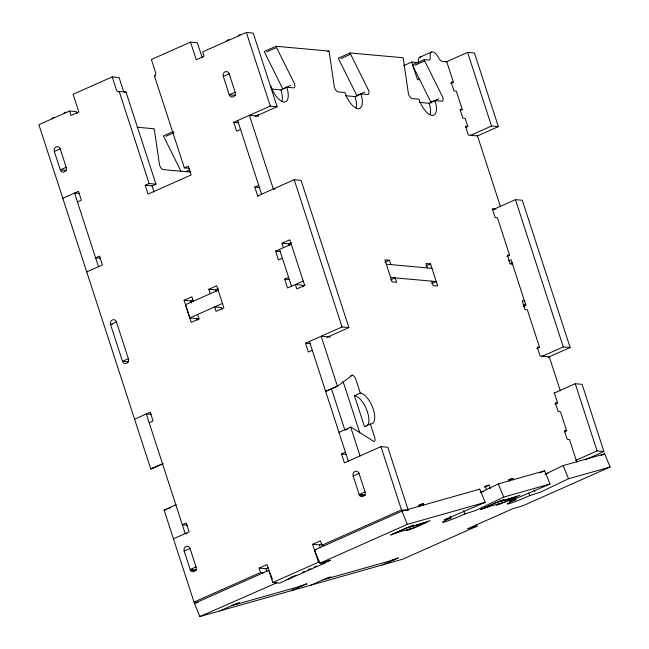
<?xml version="1.0" encoding="UTF-8"?>
<svg xmlns="http://www.w3.org/2000/svg" width="649" height="649" viewBox="0 0 649 649"><rect width="100%" height="100%" fill="white"/><g stroke="black" fill="none" stroke-linecap="round" stroke-linejoin="round"><path stroke-width="0.97" d="M152.807 467.815L151.371 468.894A4.754 2.061 66 0 1 150.779 469.016L38.891 124.657L69.557 111.028L76.395 111.644L76.971 113.413M339.662 432.567A4.754 2.061 66 0 0 338.948 432.323L350.695 427.099A4.754 2.061 66 0 1 351.409 427.342L373.808 441.442A4.754 2.061 66 0 0 374.871 438.034L370.344 423.975A16.631 7.204 66 0 0 373.305 409.235A16.631 7.204 66 0 0 360.292 393.051L355.993 379.803A4.754 2.061 66 0 0 352.277 375.179L337.959 385.96A4.762 2.061 66 0 1 337.366 386.09L325.628 391.306A4.762 2.061 66 0 0 326.22 391.185L336.004 386.836M480.868 492.266L498.294 483.927L544.625 470.825L550.052 483.984L509.343 501.361L515.793 499.584L515.119 497.937M545.144 474.208L563.162 465.584L604.681 453.846L610.109 467.004L522.68 505.863L513.034 508.589L467.361 528.886L477.015 526.161L476.334 524.514M550.052 483.984L503.721 497.085L476.066 510.301L464.903 513.967A16.631 0.933 -22.4 0 1 444.216 522.039A16.631 0.933 -22.4 0 1 450.925 517.926L450.252 516.279M610.109 467.004L568.589 478.743L540.933 491.958L529.771 495.625A16.631 0.925 -22.4 0 1 509.076 503.697A16.631 0.925 -22.4 0 1 515.809 499.576M202.188 57.599L197.353 42.72L190.514 42.104L151.363 59.505L155.671 72.753A2.377 2.085 -84.8 0 1 154.43 75.836L184.34 167.872L188.251 166.128L191.122 174.962L148.061 194.1L145.189 185.265L152.036 185.882L155.947 184.146L126.044 92.109A2.377 2.085 -84.8 0 1 123.367 90.771L119.067 77.515L112.22 76.898L73.077 94.3L78.821 111.969L70.992 115.449L69.557 111.028M255.203 116.439L277.123 106.696L253.199 33.067L246.36 32.45L202.642 51.879L204.078 56.293L196.249 59.773L190.514 42.104M357.072 96.385A4.754 2.061 66 0 0 356.845 95.581L338.867 59.457A4.746 2.052 66 0 1 338.364 58.183L350.111 52.967A4.746 2.052 66 0 0 350.614 54.232L368.591 90.365A4.754 2.061 66 0 1 368.137 94.543L360.901 93.959A16.631 7.204 66 0 1 357.94 108.699A16.631 7.204 66 0 1 344.935 92.523L338.097 91.907A4.754 2.061 66 0 1 334.373 87.282L329.246 52.309A4.746 2.052 66 0 0 328.938 51.052L276.02 46.282L264.273 51.506A4.754 2.061 66 0 0 264.784 52.78L282.753 88.905L290.582 85.425M266.739 51.904L276.523 47.555L294.5 83.689A4.754 2.061 66 0 1 294.046 87.858L286.809 87.282L280.944 89.895L271.185 89.01M54.329 151.501L60.203 148.889L66.182 167.296A3.561 3.123 -84.8 0 1 64.324 171.912A3.561 3.123 -84.8 0 1 60.316 169.908L54.329 151.501A3.561 3.123 -84.8 0 1 56.195 146.885A3.561 3.123 -84.8 0 1 60.203 148.889M223.305 76.404L229.178 73.791L235.157 92.199A3.561 3.123 -84.8 0 1 233.299 96.815A3.561 3.123 -84.8 0 1 229.284 94.811L223.305 76.404A3.561 3.123 -84.8 0 1 225.162 71.779A3.561 3.123 -84.8 0 1 229.178 73.791M66.182 167.296L60.316 169.908L66.279 170.444M235.157 92.199L229.284 94.811L235.676 95.379M327.631 51.636L328.938 51.052M173.307 131.544L163.524 135.892A4.762 2.061 66 0 0 164.027 137.166L181.103 171.49M165.982 136.29L173.989 132.737M340.83 58.588L350.614 54.232M62.815 198.286L78.472 191.325L81.344 200.16L77.426 201.904M240.528 129.411L236.617 131.155L233.745 122.32L270.284 106.079L277.123 106.696M419.627 57.315L431.366 52.09M403.556 65.687L411.75 62.044L418.597 62.661M450.747 83.478L453.416 82.285L446.723 61.671L441.912 61.241A4.754 2.061 66 0 1 438.805 58.102A9.508 4.113 66 0 0 432.591 51.823A9.508 4.113 66 0 0 430.198 57.323A4.754 2.061 66 0 1 429.005 60.073L424.195 59.643L412.456 64.859A4.746 2.052 66 0 0 412.959 66.133L430.936 102.266A4.754 2.061 66 0 1 431.155 103.061M414.914 65.265L424.706 60.917L442.675 97.042A4.754 2.061 66 0 1 442.22 101.22L434.992 100.636L429.119 103.248L419.14 102.347M145.189 185.265L149.108 183.529L155.947 184.146M185.484 171.75L189.833 169.811M356.845 95.581L364.673 92.101M345.276 95.687L355.027 96.571L360.901 93.959M445.741 62.109L467.596 52.391L474.443 53.007L498.367 126.636L477.356 135.974M419.23 78.943L417.494 79.713L411.75 62.044M430.936 102.266L438.765 98.786M258.813 196.047L257.669 195.949L254.797 187.107L258.716 185.371M86.739 271.915L102.396 264.954L99.524 256.12L95.614 257.864L100.498 258.302M257.669 195.949L294.208 179.708L301.047 180.325L348.894 327.583L326.974 337.326M460.336 110.403L462.291 109.535L456.312 91.128L454.008 90.917L451.136 82.082L453.416 82.285M465.812 127.334L467.775 126.466L465.138 118.369L462.859 118.159L459.987 109.324L462.291 109.535M470.517 135.357L491.52 126.02L498.367 126.636M283.443 247.691L282.007 243.27L289.835 239.789L304.665 285.438L296.836 288.919L295.4 284.505L302.247 285.122L302.823 286.89M282.007 243.27L288.846 243.886L291.458 242.726M116.422 321.92L110.549 324.524L122.515 361.339A3.561 3.123 -84.8 0 0 126.531 363.351A3.561 3.123 -84.8 0 0 128.388 358.735L116.422 321.92A3.561 3.123 -84.8 0 0 112.415 319.908A3.561 3.123 -84.8 0 0 110.557 324.524L112.374 324.695M282.396 258.261L278.486 260.006L275.614 251.171L291.271 244.211M197.661 314.465L199.089 318.878L191.26 322.358L184.089 300.276L191.917 296.796L193.353 301.209M210.317 293.673L208.881 289.251L216.709 285.771L223.881 307.861L216.052 311.342L214.616 306.928L221.463 307.545L222.039 309.305M184.089 300.276L190.928 300.893L192.672 300.114M208.881 289.251L215.719 289.868L218.332 288.708M218.113 290.208L185.492 304.706L189.8 317.953L198.918 318.781L197.182 319.551M189.8 317.953L222.42 303.456M303.229 281.025L287.572 287.986L284.7 279.143L288.618 277.407M128.388 358.735L122.515 361.339L128.445 361.874M302.418 286.266L305.127 285.057M492.607 209.797L515.444 199.649L522.291 200.265L570.138 347.523L548.21 357.266M384.938 262.212L389.457 260.208L390.893 264.622M390.682 279.881L395.2 277.877L396.636 282.299L392.069 281.885L384.898 259.795L389.457 260.208M425.995 265.912L430.514 263.908L437.686 285.998L433.126 285.584L431.69 281.171M431.65 283.621L436.25 281.577L390.633 277.464M134.586 419.173L150.243 412.212L153.115 421.047L149.197 422.791M312.299 350.298L308.389 352.042L305.517 343.207L342.055 326.966L348.894 327.583M506.926 256.517L509.635 255.317L497.434 217.764L495.155 217.561L492.283 208.727L495.933 209.051M508.467 260.89L511.071 259.73L525.909 305.387L523.297 306.547M510.09 263.827L512.702 262.667M350.533 375.949L352.277 375.179M150.779 469.016L162.526 463.8A4.754 2.061 66 0 0 162.98 463.743M153.326 468.026L163.118 463.67M523.183 305.192L525.893 303.992M365.72 426.49A16.631 7.204 66 0 1 364.47 426.588L354.427 395.663L360.292 393.051M197.929 602.442L194.019 602.085L164.108 510.033L175.847 504.808A4.762 2.061 66 0 1 176.195 504.89M166.777 509.4L164.822 510.276A4.762 2.061 66 0 0 164.108 510.033M168.732 508.532L170.687 507.664M345.179 430.117L347.848 428.924M536.837 348.554L539.546 347.353L527.345 309.8L525.065 309.597L522.194 300.763L524.927 301.006M364.47 426.588L370.344 423.975M541.371 356.65L563.291 346.907L570.138 347.523M263.494 572.775L260.565 572.515L259.129 568.094L266.958 564.614L272.767 582.51L279.614 583.126L325.279 562.829L318.44 562.212L312.623 544.316L320.452 540.836L321.888 545.257L401.488 509.879L408.326 510.495L387.769 447.234L380.931 446.617L344.392 462.851L341.52 454.016L345.438 452.28M173.461 538.824L189.119 531.864L186.247 523.029L182.337 524.765L187.22 525.203M184.178 551.115L190.043 548.502L196.209 567.461C197.483 570.828 191.65 573.765 190.335 570.065L184.178 551.115A3.561 3.123 -84.8 0 1 186.036 546.499A3.561 3.123 -84.8 0 1 190.043 548.502M353.153 476.017L359.019 473.405L365.176 492.356C366.458 495.731 360.625 498.667 359.311 494.968L353.153 476.017A3.561 3.123 -84.8 0 1 355.011 471.401A3.561 3.123 -84.8 0 1 359.019 473.405M553.954 393.189L575.249 383.721L582.096 384.338L603.919 451.509L585.406 459.735M554.903 404.181L557.613 402.972L554.376 393.002M196.03 566.91L190.157 569.522L196.022 570.049M365.046 491.95L359.173 494.562L365.038 495.09M564.127 431.877L566.642 430.758L560.485 411.807L558.205 411.604L555.333 402.769L557.613 402.972M259.129 568.094L265.968 568.711L268.581 567.551M312.623 544.316L319.47 544.933L321.206 544.162M194.019 602.085L260.565 572.515M477.015 526.161L402.64 559.211L199.868 616.55L194.44 603.392L268.816 570.333L270.26 573.846M324.695 562.797L330.568 560.184L319.916 563.194L314.481 550.036L401.909 511.185L479.757 489.168L485.184 502.334L444.476 519.703L450.925 517.926M418.548 505.766L423.172 503.713L423.773 505.173M484.332 487.164L488.957 485.111L490.409 488.616M272.767 582.51L318.44 562.212M199.868 616.55L276.904 582.745M319.916 563.194L407.337 524.343L485.184 502.334M508.297 480.39L512.921 478.337L513.521 479.798M290.728 577.569L293.226 576.458M293.453 576.353L296.187 575.144M302.402 572.377L304.9 571.266M308.234 569.79L310.733 568.678M314.067 567.194L316.574 566.082M286.85 579.614L292.723 577.002L292.228 577.148M324.038 563.089L321.734 563.949M219.841 610.904L235.498 603.943L239.489 602.816L235.579 604.552M398.527 532.107L390.617 534.979L410.192 526.282L414.184 525.146L410.265 526.891L430.157 520.628L410.59 529.333L406.59 530.46L410.509 528.716M575.793 460.352L597.08 450.893L603.919 451.509M299.019 586.615L306.928 583.743L291.271 590.704L293.624 589.657M601.039 455.468L604.681 453.846M311.244 585.057L326.901 578.097L330.893 576.969L326.974 578.713M488.275 506.731L480.365 509.603L499.941 500.898L503.932 499.771L500.014 501.507L519.906 495.252L500.338 503.949L496.339 505.084L500.257 503.34M390.422 560.768L398.332 557.897L382.675 564.857M479.757 489.168L478.548 489.695M544.625 470.825L543.416 471.352M539.708 472.91L542.491 471.742M423.172 503.713L419.181 504.841L419.903 506.593M488.957 485.111L484.965 486.239L486.32 489.533M512.921 478.337L508.93 479.465L509.652 481.217M480.982 492.266L483.878 491.447M546.231 473.811L548.089 473.291M314.481 550.036L316.258 549.533M194.44 603.392L197.767 602.45M291.231 577.423L291.726 577.286M231.579 605.687L303.018 585.487M322.983 579.841L394.414 559.641M350.111 52.967L403.021 57.729A4.762 2.061 66 0 1 403.337 58.986L408.464 93.959A4.754 2.061 66 0 0 412.18 98.583L419.027 99.2A16.631 7.204 66 0 0 432.031 115.384A16.631 7.204 66 0 0 434.992 100.636M154.43 75.836L155.289 75.909M112.22 76.898L116.528 90.154A2.377 2.085 -84.8 0 0 119.205 91.493L126.044 92.109M467.775 126.466L465.495 126.263L468.359 135.097L477.486 135.917L500.476 206.674M233.745 122.32L238.637 122.758M137.117 127.236L154.089 128.762A4.754 2.061 66 0 1 154.405 130.019L159.532 164.992A4.754 2.061 66 0 0 163.248 169.616L190.92 172.107M184.34 167.872L189.224 168.31M254.797 187.107L259.738 187.553M275.152 189.151L273.326 188.989L249.403 115.36L258.529 116.179L257.953 114.411M79.121 193.475L74.562 193.069L98.486 266.698M509.635 255.317L507.356 255.114L510.228 263.948L512.97 264.192M430.514 263.908L425.947 263.494L427.383 267.915M275.614 251.171L280.498 251.609M386.333 264.216L431.95 268.329M284.7 279.143L289.592 279.589M539.546 347.353L537.267 347.15L540.13 355.985L549.257 356.804L560.298 390.787M330.3 337.066L321.174 336.247L337.366 386.09M305.517 343.207L310.457 343.654M566.642 430.758L564.362 430.555L567.234 439.389L569.514 439.6L576.823 462.088M151.801 414.451L146.325 413.957L185.208 533.6L187.026 533.77M341.52 454.016L346.412 454.454M359.311 494.968L365.176 495.495M321.888 545.257L324.825 545.517M190.335 570.065L196.201 570.593M563.162 465.584L568.589 478.743M534.135 489.987L534.857 491.739M528.757 493.159L529.771 495.625M498.294 483.927L503.721 497.085M463.548 510.682L464.903 513.967M401.909 511.185L407.337 524.343M270.625 574.722L272.434 579.111M467.596 52.391L491.52 126.02M515.444 199.649L563.291 346.907M575.249 383.721L597.08 450.893M523.483 305.062L524.059 306.831M246.36 32.45L270.284 106.079M294.208 179.708L342.055 326.966M380.931 446.617L401.488 509.879M359.797 432.875L344.246 385.019A4.754 2.061 66 0 0 342.567 381.831M350.695 427.099L360.049 455.89M288.846 243.886L289.422 245.655M331.355 388.508L344.781 429.833M237.664 120.576L261.588 194.205M279.524 249.427L291.49 286.241M309.427 341.463L348.31 461.115M319.47 544.933L320.387 547.756M215.719 289.868L216.295 291.636M190.928 300.893L191.552 302.807M196.55 318.172L197.166 320.095M152.036 185.882L154.048 192.072M119.205 91.493L149.108 183.529M265.968 568.711L266.828 571.363M418.475 62.823L418.345 60.268A9.508 4.113 66 0 1 420.844 57.039M354.427 395.663A16.631 7.204 66 0 1 366.498 409.292A16.631 7.204 66 0 1 366.79 425.979M424.706 60.917A4.746 2.052 66 0 1 424.195 59.643M276.523 47.555A4.754 2.061 66 0 1 276.02 46.282M238.605 35.906A9.508 4.113 66 0 1 240.714 34.527M226.866 41.13A9.508 4.113 66 0 1 228.967 39.743M286.809 87.282A16.631 7.204 66 0 1 283.856 102.023A16.631 7.204 66 0 1 270.844 85.846M280.944 89.895A16.631 7.204 66 0 1 282.064 101.033M429.119 103.248A16.631 7.204 66 0 1 430.238 114.394M355.027 96.571A16.631 7.204 66 0 1 356.147 107.71M63.764 113.616A9.508 4.113 66 0 1 65.865 112.236M52.017 118.84A9.508 4.113 66 0 1 54.127 117.453M406.444 528.035L394.706 533.251L414.67 527.605L426.417 522.388L406.444 528.035M496.193 502.659L484.454 507.875L504.419 502.229L516.166 497.012L496.193 502.659"/></g></svg>
